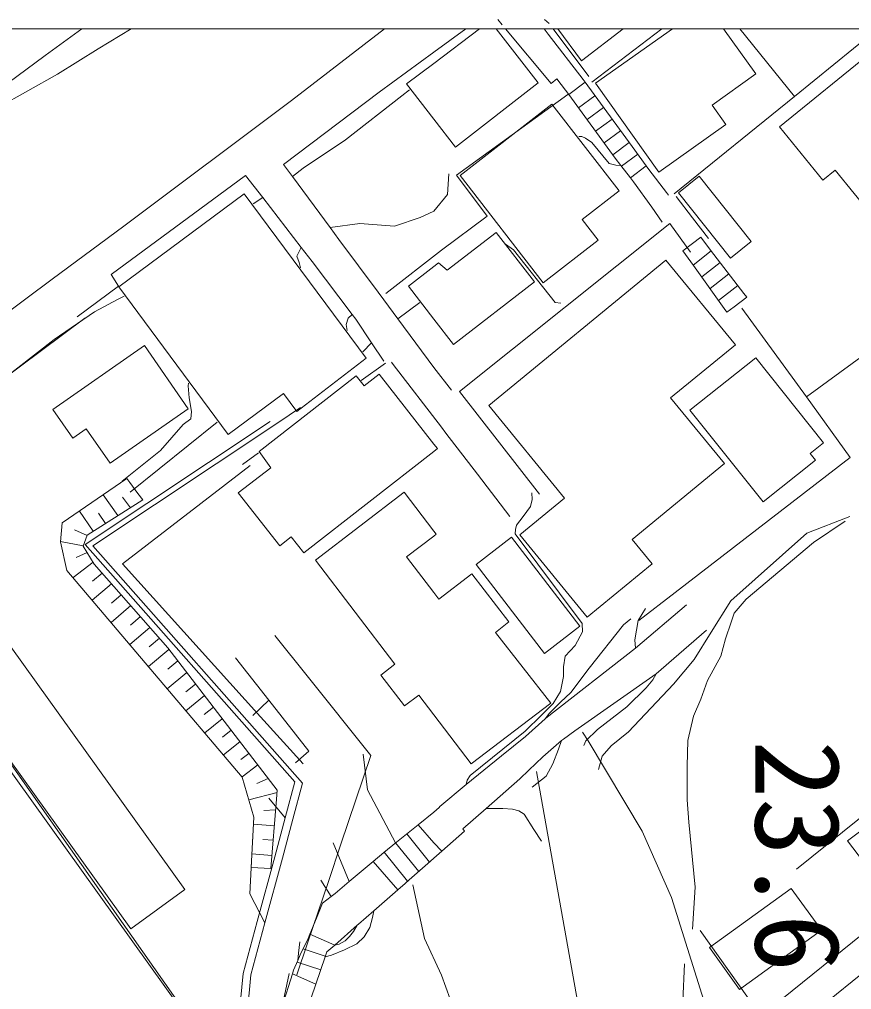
# Model space of a CAD drawing. Units: millimetres on the paper. Extents: x -1 to 831, y -18 to 611.
# Drawn here: x 282.6 to 372.2, y 462 to 566.4 of the extents above; entities that cross this region are included whole.
import ezdxf
from ezdxf.enums import TextEntityAlignment as Align

# ---------------------------------------------------------------- set-up
doc = ezdxf.new("R2010")
doc.units = ezdxf.units.MM
for name, color, linetype, lineweight in [('（基本）縮尺・図枠（1-800Ａ1）', 7, 'Continuous', 18), ('（配置）現況', 8, 'Continuous', 9), ('（配置）現況-文字', 8, 'Continuous', 9), ('（配置）現況-法表示', 8, 'Continuous', 18)]:
    doc.layers.add(name, color=color, linetype=linetype, lineweight=lineweight)
doc.styles.add('ＭＳ ゴシック', font='')
doc.styles.get('ＭＳ ゴシック').set_extended_font_data('MS Gothic')

msp = doc.modelspace()

# ---------------------------------------------------------------- linework, layer by layer
at = {"layer": '（基本）縮尺・図枠（1-800Ａ1）', "lineweight": 13}
msp.add_lwpolyline([(20.364, 11.381), (820.364, 11.381), (820.364, 565.381), (20.364, 565.381)], close=True, dxfattribs=at)
at = {"layer": '（配置）現況'}
for p, q in [((334.597, 565.806), (334.115, 566.381)), ((339.672, 565.956), (339.167, 566.381)), ((285.409, 562.493), (289.348, 565.381)), ((294.646, 565.381), (291.122, 563.206)), ((311.922, 557.643), (321.936, 565.381)), ((330.67, 565.381), (327.234, 562.856)), ((327.234, 561.643), (332.151, 565.381)), ((333.954, 565.381), (338.484, 559.556)), ((339.872, 559.481), (334.951, 565.381)), ((339.559, 564.793), (339.111, 565.381)), ((343.909, 560.218), (340.096, 565.381)), ((343.147, 561.906), (340.602, 565.381)), ((347.631, 565.381), (343.147, 561.906)), ((344.647, 559.506), (352.923, 565.381)), ((358.427, 565.381), (361.884, 560.506)), ((364.447, 554.831), (377.034, 565.056)), ((343.309, 559.906), (339.559, 564.793)), ((291.122, 563.206), (286.722, 560.481)), ((327.234, 562.856), (321.359, 558.543)), ((281.384, 559.518), (285.409, 562.493)), ((324.309, 559.443), (327.234, 561.643)), ((286.722, 560.481), (279.984, 556.693)), ((340.472, 559.993), (339.872, 559.481)), ((341.409, 558.768), (340.472, 559.993)), ((343.422, 559.768), (343.309, 559.906)), ((343.522, 559.618), (343.422, 559.768)), ((361.884, 560.506), (357.184, 557.168)), ((323.784, 558.143), (324.622, 558.806)), ((327.234, 555.656), (324.309, 559.443)), ((338.484, 559.556), (329.572, 552.631)), ((341.759, 558.306), (341.409, 558.768)), ((343.522, 559.618), (341.759, 558.306)), ((348.584, 552.718), (343.522, 559.618)), ((343.522, 559.618), (348.584, 552.718)), ((351.459, 549.931), (344.647, 559.506)), ((293.872, 544.131), (311.922, 557.643)), ((321.359, 558.543), (311.072, 550.756)), ((317.722, 553.406), (323.784, 558.143)), ((346.772, 551.431), (341.759, 558.306)), ((341.759, 558.306), (346.772, 551.431)), ((344.584, 558.168), (342.809, 556.868)), ((330.084, 549.593), (339.959, 557.256)), ((339.959, 557.256), (347.184, 547.943)), ((345.509, 556.906), (343.734, 555.606)), ((357.184, 557.168), (358.672, 555.068)), ((329.572, 552.631), (327.234, 555.656)), ((346.434, 555.643), (344.647, 554.343)), ((358.672, 555.068), (351.459, 549.931)), ((369.109, 549.081), (364.447, 554.831)), ((342.847, 553.768), (343.172, 553.793)), ((343.172, 553.793), (343.584, 553.606)), ((343.584, 553.606), (344.247, 553.143)), ((347.347, 554.393), (345.559, 553.081)), ((313.172, 550.368), (317.722, 553.406)), ((344.247, 553.143), (346.097, 550.856)), ((348.284, 553.143), (346.497, 551.818)), ((350.109, 550.618), (348.584, 552.718)), ((348.584, 552.718), (350.109, 550.618)), ((347.372, 550.643), (346.772, 551.431)), ((346.772, 551.431), (347.372, 550.643)), ((349.209, 551.868), (347.434, 550.568)), ((311.072, 550.756), (312.022, 549.456)), ((312.022, 549.456), (313.172, 550.368)), ((346.097, 550.856), (346.834, 550.706)), ((346.834, 550.706), (347.372, 550.643)), ((348.397, 549.331), (347.372, 550.643)), ((347.372, 550.643), (348.397, 549.331)), ((350.109, 550.618), (348.397, 549.331)), ((350.384, 550.243), (350.109, 550.618)), ((306.972, 549.593), (292.497, 538.918)), ((308.822, 547.206), (306.972, 549.593)), ((312.022, 549.456), (316.072, 543.981)), ((328.859, 549.756), (328.709, 547.518)), ((339.022, 538.031), (330.084, 549.593)), ((348.734, 548.893), (348.397, 549.331)), ((352.284, 547.743), (350.384, 550.243)), ((353.572, 547.718), (355.784, 549.506)), ((355.784, 549.506), (361.409, 542.468)), ((370.447, 550.156), (369.109, 549.081)), ((376.272, 542.981), (370.447, 550.156)), ((350.697, 546.156), (348.734, 548.893)), ((293.322, 537.606), (306.834, 547.606)), ((306.834, 547.606), (319.959, 529.906)), ((307.797, 546.543), (308.822, 547.206)), ((312.972, 541.831), (308.822, 547.206)), ((328.709, 547.518), (327.234, 545.731)), ((347.184, 547.943), (343.197, 544.843)), ((352.509, 547.456), (352.284, 547.743)), ((359.172, 540.693), (353.572, 547.718)), ((351.834, 544.543), (350.697, 546.156)), ((327.234, 545.731), (325.784, 545.043)), ((286.159, 538.431), (293.872, 544.131)), ((319.259, 544.418), (316.072, 543.981)), ((323.009, 544.143), (319.259, 544.418)), ((325.784, 545.043), (323.009, 544.143)), ((343.197, 544.843), (344.934, 542.606)), ((316.072, 543.981), (317.022, 542.693)), ((328.684, 539.393), (333.947, 543.456)), ((333.947, 543.456), (338.059, 538.143)), ((317.022, 542.693), (321.247, 537.031)), ((335.809, 541.581), (334.959, 542.181)), ((344.934, 542.606), (339.022, 538.031)), ((355.972, 542.943), (354.059, 541.468)), ((355.972, 542.943), (357.034, 541.543)), ((355.972, 542.943), (357.034, 541.543)), ((361.409, 542.468), (359.172, 540.693)), ((312.972, 541.831), (312.509, 540.881)), ((314.134, 540.331), (312.972, 541.831)), ((340.297, 535.918), (335.809, 541.581)), ((355.184, 539.906), (354.059, 541.468)), ((354.059, 541.468), (355.184, 539.906)), ((357.097, 541.468), (355.147, 539.943)), ((357.034, 541.543), (360.622, 536.893)), ((357.034, 541.543), (360.622, 536.893)), ((312.509, 540.881), (312.734, 540.218)), ((312.734, 540.218), (312.897, 539.643)), ((318.459, 534.631), (314.134, 540.331)), ((327.234, 539.793), (327.747, 540.181)), ((327.747, 540.181), (328.684, 539.393)), ((333.147, 524.818), (352.222, 540.456)), ((352.222, 540.456), (359.697, 531.356)), ((358.509, 535.281), (355.184, 539.906)), ((355.184, 539.906), (358.509, 535.281)), ((358.047, 540.231), (356.072, 538.668)), ((292.497, 538.918), (293.284, 537.681)), ((324.497, 537.656), (327.234, 539.793)), ((358.997, 538.993), (356.972, 537.406)), ((258.897, 518.193), (286.159, 538.431)), ((338.059, 538.143), (329.359, 531.381)), ((293.284, 537.681), (288.847, 534.368)), ((305.084, 521.706), (293.322, 537.606)), ((321.247, 537.031), (321.859, 536.206)), ((327.234, 534.118), (324.497, 537.656)), ((359.959, 537.756), (357.884, 536.131)), ((360.622, 536.893), (360.922, 536.493)), ((360.622, 536.893), (360.922, 536.493)), ((290.709, 534.906), (293.172, 536.218)), ((293.172, 536.218), (293.897, 536.606)), ((321.859, 536.206), (323.372, 534.168)), ((325.722, 535.918), (323.372, 534.168)), ((340.897, 535.843), (340.297, 535.918)), ((360.922, 536.493), (359.559, 535.443)), ((286.384, 531.931), (290.709, 534.906)), ((318.459, 534.631), (318.009, 534.231)), ((318.834, 534.131), (318.459, 534.631)), ((358.797, 534.868), (358.509, 535.281)), ((358.509, 535.281), (358.797, 534.868)), ((359.559, 535.443), (358.797, 534.868)), ((318.009, 534.231), (317.797, 533.543)), ((320.547, 531.581), (318.834, 534.131)), ((323.372, 534.168), (327.234, 528.931)), ((329.359, 531.381), (327.234, 534.118)), ((317.797, 533.543), (317.909, 532.881)), ((270.584, 519.718), (286.384, 531.931)), ((320.547, 531.581), (319.584, 530.618)), ((321.859, 529.606), (320.547, 531.581)), ((286.209, 524.393), (296.084, 531.268)), ((296.084, 531.268), (300.809, 524.481)), ((359.697, 531.356), (352.722, 525.643)), ((319.959, 529.906), (312.497, 524.193)), ((354.809, 524.318), (361.897, 529.968)), ((361.897, 529.968), (369.197, 520.818)), ((322.034, 529.368), (319.422, 527.531)), ((327.234, 528.931), (329.159, 526.468)), ((308.434, 519.868), (318.897, 528.031)), ((318.897, 528.031), (319.734, 526.931)), ((319.734, 526.931), (321.372, 528.193)), ((321.372, 528.193), (327.234, 520.681)), ((300.847, 527.218), (300.784, 526.931)), ((300.784, 526.931), (300.897, 525.668)), ((300.897, 525.668), (301.159, 524.193)), ((311.047, 526.131), (305.084, 521.706)), ((312.497, 524.193), (311.047, 526.131)), ((352.722, 525.643), (358.534, 518.568)), ((288.372, 521.306), (286.209, 524.393)), ((300.809, 524.481), (292.384, 518.606)), ((301.159, 524.193), (301.072, 523.393)), ((341.297, 514.843), (333.147, 524.818)), ((362.684, 514.456), (354.809, 524.318)), ((301.072, 523.393), (300.272, 522.781)), ((289.809, 522.318), (288.372, 521.306)), ((309.609, 523.106), (289.709, 509.868)), ((292.384, 518.606), (289.809, 522.318)), ((303.934, 523.043), (294.559, 515.481)), ((300.272, 522.781), (297.834, 519.981)), ((327.234, 520.681), (327.622, 520.181)), ((327.622, 520.181), (327.234, 519.881)), ((369.197, 520.818), (367.747, 519.668)), ((297.834, 519.981), (293.684, 516.668)), ((308.372, 519.718), (306.634, 518.493)), ((309.684, 518.118), (308.434, 519.868)), ((327.234, 519.881), (313.234, 508.981)), ((367.747, 519.668), (368.322, 518.943)), ((306.184, 515.443), (309.684, 518.118)), ((358.534, 518.568), (348.597, 510.418)), ((368.322, 518.943), (362.684, 514.456)), ((310.647, 509.731), (306.184, 515.443)), ((314.497, 508.193), (324.047, 515.493)), ((324.047, 515.493), (327.234, 511.318)), ((336.484, 510.893), (341.297, 514.843)), ((337.797, 515.443), (337.834, 514.706)), ((337.659, 513.968), (336.859, 512.868)), ((337.834, 514.706), (337.659, 513.968)), ((336.859, 512.868), (336.134, 511.943)), ((372.022, 512.881), (367.397, 511.081)), ((336.134, 511.943), (336.047, 511.468)), ((371.522, 512.368), (368.122, 510.068)), ((311.897, 510.706), (310.647, 509.731)), ((313.234, 508.981), (311.897, 510.706)), ((327.234, 510.768), (324.309, 508.543)), ((327.234, 511.318), (327.497, 510.981)), ((327.497, 510.981), (327.234, 510.768)), ((331.797, 507.731), (335.609, 510.656)), ((335.609, 510.656), (342.972, 501.068)), ((336.047, 511.468), (335.984, 511.018)), ((335.984, 511.018), (343.197, 501.381)), ((343.734, 502.056), (336.484, 510.893)), ((367.397, 511.081), (359.222, 503.806)), ((264.347, 509.616), (303.106, 455.606)), ((289.709, 509.868), (312.272, 484.318)), ((348.597, 510.418), (350.747, 507.793)), ((368.122, 510.068), (360.872, 503.981)), ((324.309, 508.543), (327.234, 504.706)), ((323.059, 496.981), (314.497, 508.193)), ((339.159, 498.143), (331.797, 507.731)), ((350.747, 507.793), (343.734, 502.056)), ((327.772, 503.993), (331.334, 506.706)), ((331.334, 506.706), (335.297, 501.543)), ((327.234, 504.706), (327.772, 503.993)), ((354.422, 503.356), (348.947, 498.718)), ((359.222, 503.806), (357.097, 500.418)), ((360.872, 503.981), (359.559, 502.493)), ((278.559, 503.206), (300.447, 472.718)), ((350.009, 502.981), (349.222, 501.693)), ((359.559, 502.493), (359.247, 501.506)), ((335.297, 501.543), (333.872, 500.381)), ((343.197, 501.381), (343.259, 500.468)), ((347.659, 501.218), (343.947, 496.543)), ((348.459, 501.868), (347.659, 501.218)), ((349.222, 501.693), (348.884, 499.618)), ((359.247, 501.506), (358.647, 499.731)), ((333.872, 500.381), (339.834, 492.793)), ((342.972, 501.068), (339.159, 498.143)), ((343.259, 500.468), (342.459, 498.981)), ((356.584, 500.656), (351.184, 495.956)), ((357.097, 500.418), (355.272, 497.481)), ((348.884, 499.618), (348.947, 498.718)), ((358.647, 499.731), (358.134, 497.856)), ((294.609, 468.518), (272.722, 499.018)), ((272.722, 499.018), (294.609, 468.518)), ((348.947, 498.718), (339.284, 491.168)), ((342.459, 498.981), (341.384, 497.843)), ((305.897, 497.656), (309.484, 493.118)), ((341.384, 497.843), (341.209, 496.706)), ((355.272, 497.481), (353.022, 494.831)), ((358.134, 497.856), (356.697, 495.218)), ((321.522, 495.818), (323.059, 496.981)), ((341.209, 496.706), (341.209, 495.643)), ((343.947, 496.543), (341.984, 493.931)), ((324.084, 492.493), (321.522, 495.818)), ((341.209, 495.643), (340.872, 494.031)), ((351.184, 495.956), (342.434, 489.818)), ((350.809, 495.293), (350.109, 494.456)), ((351.184, 495.956), (350.809, 495.293)), ((356.697, 495.218), (355.972, 493.231)), ((340.872, 494.031), (340.097, 492.756)), ((341.984, 493.931), (340.872, 492.893)), ((350.109, 494.456), (348.022, 492.406)), ((353.022, 494.831), (348.209, 489.706)), ((307.747, 491.468), (309.484, 493.118)), ((309.484, 493.118), (313.797, 487.606)), ((325.609, 493.656), (324.084, 492.493)), ((327.234, 491.543), (325.609, 493.656)), ((340.872, 492.893), (339.647, 491.693)), ((355.972, 493.231), (355.209, 491.406)), ((339.834, 492.793), (331.272, 486.268)), ((340.097, 492.756), (338.834, 491.481)), ((348.022, 492.406), (344.872, 489.956)), ((331.272, 486.268), (327.234, 491.543)), ((338.834, 491.481), (337.084, 489.793)), ((339.209, 491.106), (337.122, 489.206)), ((339.647, 491.693), (339.209, 491.106)), ((339.284, 491.168), (339.209, 491.106)), ((355.209, 491.406), (354.584, 488.768)), ((337.084, 489.793), (331.147, 485.018)), ((342.434, 489.818), (341.184, 488.931)), ((344.872, 489.956), (343.597, 488.743)), ((337.122, 489.206), (334.509, 487.118)), ((338.959, 487.031), (340.984, 488.768)), ((340.647, 487.856), (340.984, 488.768)), ((340.984, 488.768), (341.184, 488.931)), ((343.597, 488.743), (343.397, 488.231)), ((348.209, 489.706), (346.322, 488.206)), ((354.584, 488.768), (354.497, 486.018)), ((340.047, 486.268), (340.647, 487.856)), ((346.322, 488.206), (345.359, 487.068)), ((313.797, 487.606), (312.347, 486.381)), ((319.647, 487.293), (320.084, 483.456)), ((334.509, 487.118), (330.734, 484.018)), ((337.459, 485.581), (338.959, 487.031)), ((345.359, 487.068), (344.959, 485.643)), ((336.484, 484.631), (337.459, 485.581)), ((339.334, 484.943), (340.047, 486.268)), ((354.497, 486.018), (354.497, 482.381)), ((330.834, 484.506), (330.734, 484.018)), ((331.147, 485.018), (330.834, 484.506)), ((332.859, 481.468), (336.484, 484.631)), ((337.809, 483.743), (339.334, 484.943)), ((312.272, 484.318), (311.234, 480.443)), ((330.734, 484.018), (327.884, 481.668)), ((309.472, 482.581), (311.234, 480.443)), ((320.084, 483.456), (323.122, 477.743)), ((327.822, 481.543), (327.234, 481.068)), ((327.884, 481.668), (327.822, 481.543)), ((330.347, 479.256), (332.859, 481.468)), ((334.684, 481.468), (332.859, 481.468)), ((335.709, 481.381), (334.684, 481.468)), ((336.384, 481.206), (335.709, 481.381)), ((354.497, 482.381), (354.672, 479.993)), ((311.234, 480.443), (310.109, 476.243)), ((327.234, 481.068), (325.547, 479.706)), ((336.959, 480.856), (336.384, 481.206)), ((338.022, 479.206), (336.959, 480.856)), ((371.784, 477.981), (375.734, 480.956)), ((325.547, 479.706), (323.234, 477.831)), ((325.547, 479.706), (323.234, 477.831)), ((327.234, 477.768), (325.547, 479.706)), ((354.672, 479.993), (355.384, 472.981)), ((324.334, 478.718), (326.784, 475.693)), ((328.084, 476.843), (330.534, 479.006)), ((330.534, 479.006), (330.347, 479.256)), ((338.834, 477.943), (338.022, 479.206)), ((316.409, 477.743), (318.134, 473.581)), ((323.234, 477.831), (321.872, 476.731)), ((323.234, 477.831), (321.872, 476.731)), ((323.122, 477.743), (325.609, 474.656)), ((327.234, 477.768), (328.084, 476.843)), ((374.822, 473.931), (371.784, 477.981)), ((310.109, 476.243), (308.234, 469.281)), ((321.872, 476.731), (320.709, 475.756)), ((321.872, 476.731), (320.709, 475.756)), ((321.897, 476.756), (324.422, 473.618)), ((327.234, 476.093), (328.084, 476.843)), ((327.234, 476.093), (328.084, 476.843)), ((320.709, 475.756), (318.134, 473.581)), ((323.372, 472.693), (320.709, 475.756)), ((326.884, 475.781), (324.597, 473.768)), ((326.884, 475.781), (324.597, 473.768)), ((327.234, 476.093), (326.884, 475.781)), ((327.234, 476.093), (326.884, 475.781)), ((315.072, 473.743), (316.172, 471.981)), ((318.134, 473.581), (316.609, 472.293)), ((324.147, 473.368), (323.372, 472.693)), ((324.147, 473.368), (323.372, 472.693)), ((324.597, 473.768), (324.147, 473.368)), ((324.597, 473.768), (324.147, 473.368)), ((300.447, 472.718), (294.609, 468.518)), ((316.172, 471.981), (315.247, 471.281)), ((316.609, 472.293), (316.172, 471.981)), ((323.372, 472.693), (320.784, 470.443)), ((355.384, 472.981), (355.097, 468.456)), ((356.909, 466.493), (365.697, 472.856)), ((365.697, 472.856), (368.959, 468.343)), ((315.247, 471.281), (314.622, 469.643)), ((320.784, 470.443), (319.147, 469.006)), ((320.622, 469.706), (320.784, 470.443)), ((308.234, 469.281), (306.722, 463.681)), ((314.622, 469.643), (313.909, 467.943)), ((318.997, 468.881), (316.572, 466.756)), ((318.597, 468.206), (318.997, 468.881)), ((319.147, 469.006), (318.997, 468.881)), ((320.347, 468.656), (320.622, 469.706)), ((363.584, 460.031), (375.697, 469.831)), ((313.909, 467.943), (313.709, 467.456)), ((313.709, 467.456), (313.909, 467.943)), ((316.572, 466.756), (313.909, 467.943)), ((318.172, 467.668), (318.597, 468.206)), ((319.734, 467.631), (320.347, 468.656)), ((368.959, 468.343), (360.159, 461.981)), ((312.809, 467.093), (312.684, 465.893)), ((313.709, 467.456), (312.859, 465.693)), ((312.859, 465.693), (313.709, 467.456)), ((316.572, 466.756), (315.734, 466.043)), ((315.734, 466.043), (316.572, 466.756)), ((316.572, 466.756), (317.034, 466.868)), ((317.034, 466.868), (317.709, 467.206)), ((317.634, 466.243), (318.947, 466.893)), ((317.709, 467.206), (318.172, 467.668)), ((318.947, 466.893), (319.734, 467.631)), ((365.247, 457.168), (377.572, 467.131)), ((312.684, 465.893), (312.597, 465.106)), ((315.559, 465.543), (313.172, 466.356)), ((315.734, 466.043), (315.547, 465.493)), ((315.547, 465.493), (315.734, 466.043)), ((316.234, 465.681), (317.634, 466.243)), ((360.159, 461.981), (356.909, 466.493)), ((312.597, 465.106), (312.122, 464.056)), ((312.122, 464.056), (312.597, 465.106)), ((315.072, 464.081), (312.522, 464.931)), ((312.859, 465.693), (312.597, 465.106)), ((312.597, 465.106), (312.859, 465.693)), ((315.547, 465.493), (314.534, 462.531)), ((314.534, 462.531), (315.547, 465.493)), ((315.547, 465.493), (316.234, 465.681)), ((354.209, 464.718), (354.047, 460.731)), ((306.722, 463.681), (306.147, 457.656)), ((310.897, 460.156), (311.659, 463.681)), ((312.009, 463.656), (310.897, 460.156)), ((312.122, 464.056), (312.009, 463.656)), ((312.009, 463.656), (312.122, 464.056)), ((314.534, 462.531), (312.009, 463.656)), ((314.534, 462.531), (314.047, 461.068))]:
    msp.add_line(p, q, dxfattribs=at)
at = {"layer": '（配置）現況-法表示'}
for p, q in [((351.797, 565.381), (344.248, 559.636)), ((360.197, 565.381), (366.048, 558.098)), ((375.004, 565.381), (366.048, 558.098)), ((341.648, 558.286), (329.685, 549.623)), ((366.048, 558.098), (353.11, 547.611)), ((329.685, 549.623), (332.998, 545.198)), ((353.335, 547.323), (355.085, 545.036)), ((332.998, 545.198), (328.06, 541.561)), ((352.66, 544.411), (329.985, 526.336)), ((354.885, 541.336), (352.66, 544.411)), ((355.085, 545.036), (356.798, 542.811)), ((328.06, 541.561), (322.073, 536.898)), ((360.385, 535.311), (367.348, 525.773)), ((379.648, 534.748), (367.348, 525.773)), ((289.673, 534.236), (266.523, 516.961)), ((322.86, 529.236), (322.685, 529.473)), ((328.06, 522.498), (322.86, 529.236)), ((329.985, 526.336), (338.598, 515.286)), ((367.348, 525.773), (372.073, 519.236)), ((312.898, 524.623), (310.435, 522.973)), ((310.435, 522.973), (290.535, 509.736)), ((328.523, 521.848), (328.06, 522.498)), ((331.923, 517.423), (328.523, 521.848)), ((372.073, 519.236), (353.235, 504.698)), ((307.46, 518.361), (293.71, 507.786)), ((287.235, 512.186), (294.185, 516.973)), ((294.185, 516.973), (287.235, 512.186)), ((294.185, 516.973), (294.51, 516.536)), ((335.435, 512.873), (331.923, 517.423)), ((294.51, 516.536), (295.385, 515.348)), ((293.235, 512.973), (291.635, 515.223)), ((294.573, 513.811), (293.735, 514.973)), ((295.385, 515.348), (295.898, 514.661)), ((295.898, 514.661), (291.785, 512.048)), ((290.585, 511.286), (289.085, 513.448)), ((291.898, 512.123), (291.135, 513.236)), ((287.035, 510.136), (287.235, 512.186)), ((287.235, 512.186), (287.035, 510.136)), ((291.785, 512.048), (289.935, 510.873)), ((289.91, 510.823), (288.573, 511.461)), ((289.935, 510.873), (289.51, 509.686)), ((265.298, 509.573), (303.548, 455.198)), ((289.51, 509.711), (287.035, 510.173)), ((287.748, 507.073), (287.035, 510.136)), ((287.035, 510.136), (287.748, 507.073)), ((289.51, 509.686), (290.673, 507.748)), ((290.535, 509.736), (313.098, 484.186)), ((289.923, 509.011), (288.735, 508.473)), ((290.56, 507.961), (288.423, 506.298)), ((290.673, 507.748), (298.598, 498.748)), ((293.71, 507.786), (308.573, 491.336)), ((306.61, 484.823), (287.748, 507.073)), ((287.748, 507.073), (306.61, 484.823)), ((291.523, 506.798), (290.498, 505.936)), ((292.548, 505.636), (290.473, 503.873)), ((293.573, 504.461), (292.535, 503.561)), ((353.235, 504.698), (349.31, 501.686)), ((294.61, 503.286), (292.498, 501.486)), ((295.648, 502.111), (294.573, 501.198)), ((296.673, 500.936), (294.51, 499.098)), ((297.71, 499.773), (296.61, 498.836)), ((310.123, 500.086), (313.598, 495.736)), ((298.723, 498.573), (296.535, 496.723)), ((298.598, 498.748), (310.36, 483.436)), ((299.685, 497.336), (298.598, 496.448)), ((300.635, 496.086), (298.548, 494.348)), ((313.598, 495.736), (320.473, 487.161)), ((301.598, 494.848), (300.56, 493.998)), ((302.548, 493.598), (300.56, 491.973)), ((303.51, 492.361), (302.535, 491.573)), ((304.46, 491.111), (302.573, 489.598)), ((308.573, 491.336), (313.173, 486.248)), ((305.423, 489.886), (304.498, 489.148)), ((343.26, 489.686), (343.848, 488.723)), ((343.848, 488.723), (349.66, 479.011)), ((306.373, 488.636), (304.585, 487.223)), ((307.323, 487.386), (306.46, 486.711)), ((320.473, 487.161), (317.235, 477.611)), ((308.285, 486.136), (306.61, 484.848)), ((307.848, 480.536), (306.61, 484.823)), ((306.61, 484.823), (307.848, 480.536)), ((309.398, 484.686), (308.173, 484.148)), ((338.285, 485.448), (342.71, 460.723)), ((313.098, 484.186), (312.06, 480.311)), ((310.36, 483.173), (307.323, 482.386)), ((310.298, 482.448), (309.698, 474.998)), ((310.36, 483.436), (310.298, 482.448)), ((375.623, 482.436), (366.285, 474.923)), ((307.573, 475.086), (307.848, 480.536)), ((307.848, 480.536), (307.635, 476.461)), ((310.21, 481.311), (308.935, 481.248)), ((310.073, 479.598), (307.81, 479.773)), ((312.06, 480.311), (310.935, 476.111)), ((349.66, 479.011), (352.81, 471.873)), ((309.935, 478.061), (308.835, 478.123)), ((317.235, 477.611), (315.898, 473.611)), ((307.635, 476.461), (307.435, 472.273)), ((309.81, 476.411), (307.635, 476.573)), ((310.935, 476.111), (309.06, 469.148)), ((309.698, 474.998), (307.573, 475.086)), ((315.898, 473.611), (313.635, 466.961)), ((324.973, 473.236), (326.248, 467.448)), ((307.435, 472.273), (309.06, 469.148)), ((352.81, 471.873), (357.435, 457.186)), ((309.06, 469.148), (307.548, 463.548)), ((355.923, 468.323), (362.46, 459.148)), ((313.635, 466.961), (312.485, 463.548)), ((326.248, 467.448), (328.06, 463.498)), ((307.548, 463.548), (306.973, 457.523)), ((328.06, 463.498), (329.61, 459.273))]:
    msp.add_line(p, q, dxfattribs=at)

# ---------------------------------------------------------------- texts
at = {"layer": '（配置）現況-文字', "style": 'ＭＳ ゴシック'}
msp.add_text('23.6', height=9.164, rotation=270, dxfattribs=at).set_placement((359.109, 488.793), align=Align.BOTTOM_LEFT)

doc.saveas('drawing.dxf')
